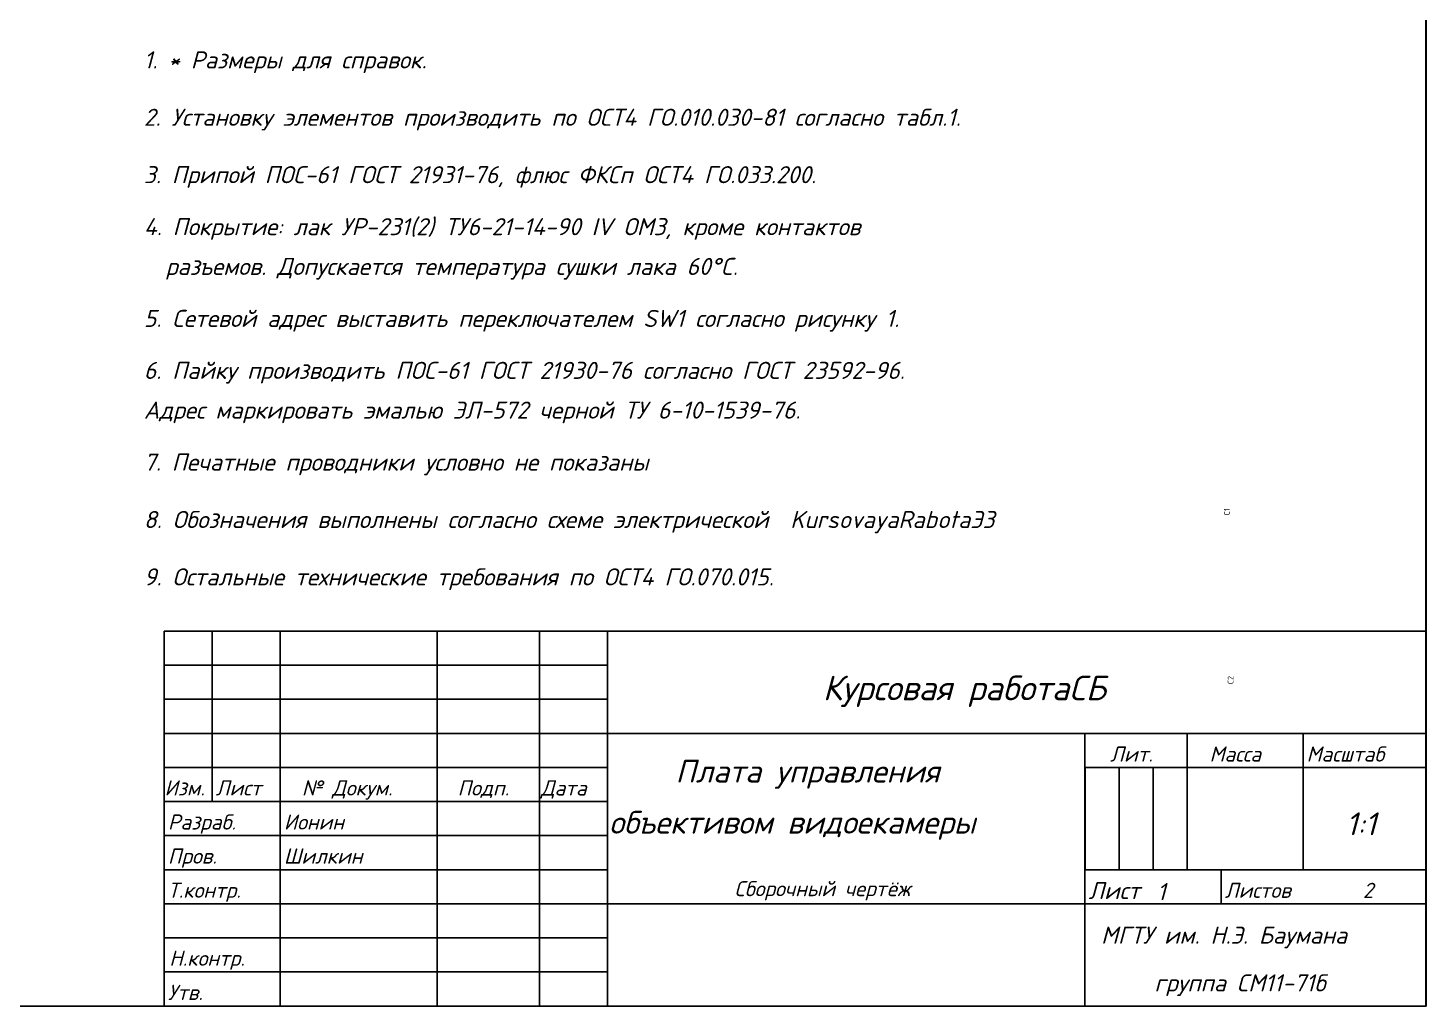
# Model space of a CAD drawing. Header units: inches. Extents: x 5 to 415, y -593 to 71.
# Drawn here: x 210 to 415, y -292 to -148.5 of the extents above; entities that cross this region are included whole.
import ezdxf

# ---------------------------------------------------------------- set-up
doc = ezdxf.new("R2010")
doc.units = ezdxf.units.IN
doc.header["$MEASUREMENT"] = 0
doc.styles.add('ISOCPEUR0', font='isocpeur.ttf', dxfattribs={"height": 3.704167})
doc.styles.add('ISOCPEUR1', font='isocpeui.ttf', dxfattribs={"height": 4.7625})

msp = doc.modelspace()

# ---------------------------------------------------------------- linework, layer by layer
at = {"color": 18, "true_color": 0x000000}
for p, q in [((415, -5), (415, -292)), ((415.02, -292), (415.02, -5)), ((237, -237), (230, -237)), ((230, -237), (230, -262)), ((237, -262), (237, -237)), ((247, -237), (237, -237)), ((237, -237), (237, -262)), ((270, -237), (247, -237)), ((247, -237), (247, -262)), ((247, -262), (247, -237)), ((270, -262), (270, -237)), ((285, -237), (270, -237)), ((270, -237), (270, -292)), ((295, -237), (285, -237)), ((285, -237), (285, -292)), ((285, -292), (285, -237)), ((295, -292), (295, -237)), ((415, -237), (295, -237)), ((295, -237), (295, -252)), ((415, -252), (415, -237)), ((295, -242), (230, -242)), ((230, -242), (230, -247)), ((295, -247), (295, -242)), ((295, -247), (230, -247)), ((230, -247), (230, -252)), ((230, -247), (295, -247)), ((295, -252), (295, -247)), ((230, -252), (295, -252)), ((365, -252), (295, -252)), ((295, -252), (295, -277)), ((295, -252), (415, -252)), ((365, -277), (365, -252)), ((380, -252), (365, -252)), ((365, -252), (365, -257)), ((380, -257), (380, -252)), ((397, -252), (380, -252)), ((380, -252), (380, -257)), ((397, -257), (397, -252)), ((415, -252), (397, -252)), ((397, -252), (397, -257)), ((415, -257), (415, -252)), ((295, -257), (230, -257)), ((230, -257), (230, -262)), ((295, -262), (295, -257)), ((365, -257), (380, -257)), ((370, -257), (365.02, -257)), ((365.02, -257), (365.02, -272)), ((370, -272), (370, -257)), ((375, -257), (370, -257)), ((370, -257), (370, -272)), ((375, -272), (375, -257)), ((380, -257), (375, -257)), ((375, -257), (375, -272)), ((380, -257), (397, -257)), ((380, -272), (380, -257)), ((397, -257), (380, -257)), ((380, -257), (380, -272)), ((397, -257), (415, -257)), ((397, -272), (397, -257)), ((230, -262), (237, -262)), ((230, -262), (295, -262)), ((247, -262), (230, -262)), ((230, -262), (230, -292)), ((237, -262), (247, -262)), ((247, -262), (270, -262)), ((247, -292), (247, -262)), ((295, -267), (230, -267)), ((230, -267), (230, -272)), ((295, -272), (295, -267)), ((295, -272), (230, -272)), ((230, -272), (230, -277)), ((230, -272), (295, -272)), ((295, -277), (295, -272)), ((385, -272), (365, -272)), ((365, -272), (365, -277)), ((365.02, -272), (370, -272)), ((370, -272), (375, -272)), ((375, -272), (380, -272)), ((380, -272), (397, -272)), ((415, -272), (385, -272)), ((385, -272), (385, -277)), ((385, -277), (385, -272)), ((415, -277), (415, -272)), ((295, -277), (230, -277)), ((230, -277), (230, -282)), ((230, -277), (295, -277)), ((295, -282), (295, -277)), ((295, -277), (365, -277)), ((365, -277), (295, -277)), ((295, -277), (295, -292)), ((365, -292), (365, -277)), ((415, -277), (365, -277)), ((365, -277), (365, -292)), ((365, -277), (385, -277)), ((385, -277), (415, -277)), ((415, -292), (415, -277)), ((295, -282), (230, -282)), ((230, -282), (230, -287)), ((230, -282), (295, -282)), ((295, -287), (295, -282)), ((295, -287), (230, -287)), ((230, -287), (230, -292)), ((230, -287), (295, -287)), ((295, -292), (295, -287)), ((415, -292), (5, -292)), ((20, -292), (415.02, -292)), ((230, -292), (295, -292)), ((230, -292), (247, -292)), ((270, -292), (285, -292)), ((285, -292), (295, -292)), ((295, -292), (365, -292)), ((365, -292), (415, -292))]:
    msp.add_line(p, q, dxfattribs=at)
at = {"color": 7, "true_color": 0xffffff}
for p, q in [((415.02, -292), (415.02, -5)), ((237, -237), (230, -237)), ((230, -237), (230, -262)), ((237, -262), (237, -237)), ((247, -237), (237, -237)), ((237, -237), (237, -262)), ((270, -237), (247, -237)), ((247, -237), (247, -262)), ((247, -262), (247, -237)), ((270, -262), (270, -237)), ((285, -237), (270, -237)), ((270, -237), (270, -292)), ((295, -237), (285, -237)), ((285, -237), (285, -292)), ((285, -292), (285, -237)), ((295, -292), (295, -237)), ((415, -237), (295, -237)), ((295, -237), (295, -252)), ((415, -252), (415, -237)), ((295, -242), (230, -242)), ((230, -242), (230, -247)), ((295, -247), (295, -242)), ((295, -247), (230, -247)), ((230, -247), (230, -252)), ((230, -247), (295, -247)), ((295, -252), (295, -247)), ((230, -252), (295, -252)), ((365, -252), (295, -252)), ((295, -252), (295, -277)), ((295, -252), (415, -252)), ((365, -277), (365, -252)), ((380, -252), (365, -252)), ((365, -252), (365, -257)), ((380, -257), (380, -252)), ((397, -252), (380, -252)), ((380, -252), (380, -257)), ((397, -257), (397, -252)), ((415, -252), (397, -252)), ((397, -252), (397, -257)), ((415, -257), (415, -252)), ((295, -257), (230, -257)), ((230, -257), (230, -262)), ((295, -262), (295, -257)), ((365, -257), (380, -257)), ((370, -257), (365.02, -257)), ((365.02, -257), (365.02, -272)), ((370, -272), (370, -257)), ((375, -257), (370, -257)), ((370, -257), (370, -272)), ((375, -272), (375, -257)), ((380, -257), (375, -257)), ((375, -257), (375, -272)), ((380, -257), (397, -257)), ((380, -272), (380, -257)), ((397, -257), (380, -257)), ((380, -257), (380, -272)), ((397, -257), (415, -257)), ((397, -272), (397, -257)), ((230, -262), (237, -262)), ((230, -262), (295, -262)), ((247, -262), (230, -262)), ((230, -262), (230, -292)), ((237, -262), (247, -262)), ((247, -262), (270, -262)), ((247, -292), (247, -262)), ((295, -267), (230, -267)), ((230, -267), (230, -272)), ((295, -272), (295, -267)), ((295, -272), (230, -272)), ((230, -272), (230, -277)), ((230, -272), (295, -272)), ((295, -277), (295, -272)), ((385, -272), (365, -272)), ((365, -272), (365, -277)), ((365.02, -272), (370, -272)), ((370, -272), (375, -272)), ((375, -272), (380, -272)), ((380, -272), (397, -272)), ((415, -272), (385, -272)), ((385, -272), (385, -277)), ((385, -277), (385, -272)), ((415, -277), (415, -272)), ((295, -277), (230, -277)), ((230, -277), (230, -282)), ((230, -277), (295, -277)), ((295, -282), (295, -277)), ((295, -277), (365, -277)), ((365, -277), (295, -277)), ((295, -277), (295, -292)), ((365, -292), (365, -277)), ((415, -277), (365, -277)), ((365, -277), (365, -292)), ((365, -277), (385, -277)), ((385, -277), (415, -277)), ((415, -292), (415, -277)), ((295, -282), (230, -282)), ((230, -282), (230, -287)), ((230, -282), (295, -282)), ((295, -287), (295, -282)), ((295, -287), (230, -287)), ((230, -287), (230, -292)), ((230, -287), (295, -287)), ((295, -292), (295, -287)), ((20, -292), (415.02, -292)), ((230, -292), (295, -292)), ((230, -292), (247, -292)), ((270, -292), (285, -292)), ((285, -292), (295, -292)), ((295, -292), (365, -292)), ((365, -292), (415, -292))]:
    msp.add_line(p, q, dxfattribs=at)

# ---------------------------------------------------------------- texts
at = {"color": 18, "true_color": 0x000000, "style": 'ISOCPEUR1'}
for s, height, p in [('1. * Размеры для справок.', 2.5066, (227, -154.44)), ('2. Установку элементов производить по ОСТ4 ГО.010.030-81 согласно табл.1.', 2.5066, (227, -162.86)), ('3. Припой ПОС-61 ГОСТ 21931-76, флюс ФКСп ОСТ4 ГО.033.200.', 2.5066, (227, -171.28)), ('4. Покрытие: лак УP-231(2) ТУ6-21-14-90 IV ОМЗ, кроме контактов', 2.5066, (227, -178.91)), ('  разъемов. Допускается температура сушки лака 60°C.', 2.5066, (227, -184.74)), ('5. Сетевой адрес выставить переключателем SW1 согласно рисунку 1.', 2.5066, (227, -192.37)), ('6. Пайку производить ПОС-61 ГОСТ 21930-76 согласно ГОСТ 23592-96.', 2.5066, (227, -199.99)), ('Адрес маркировать эмалью ЭЛ-572 черной ТУ 6-10-1539-76.', 2.5066, (227, -205.82)), ('7. Печатные проводники условно не показаны', 2.5066, (227, -213.45)), ('8. Обозначения выполнены согласно схеме электрической  KursovayaRabotaЭ3', 2.5066, (227, -221.87)), ('9. Остальные технические требования по ОСТ4 ГО.070.015.', 2.5066, (227, -230.29)), ('Курсовая работаСБ', 3.6206, (326.56, -247.14)), ('Лит.', 2.228, (368.69, -256.14)), ('Масса', 2.228, (383.27, -256.14)), ('Масштаб', 2.228, (397.5, -256.14)), ('Плата управления ', 3.3421, (304.96, -259.21)), ('Изм.', 2.228, (230.03, -261.11)), ('Лист', 2.228, (237.53, -261.11)), ('№ Докум.', 2.228, (250.17, -261.11)), ('Подп.', 2.228, (273.01, -261.11)), ('Дата', 2.228, (285.22, -261.11)), ('Разраб.', 2.228, (230.53, -266.11)), ('Ионин', 2.228, (247.53, -266.11)), ('объективом видоекамеры', 3.3421, (295.24, -266.71)), ('1:1', 3.342, (403.27, -266.93)), ('Пров.', 2.228, (230.53, -271.11)), ('Шилкин', 2.228, (247.53, -271.11)), ('Т.контр.', 2.228, (230.53, -276.11)), ('Сборочный чертёж ', 2.2281, (313.61, -275.89)), ('Лист', 2.507, (365.53, -276.31)), ('1', 2.51, (375.58, -276.47)), ('Листов', 2.228, (385.5, -276.13)), ('2', 2.23, (405.76, -276.14)), ('МГТУ им. Н.Э. Баумана', 2.5066, (367.37, -282.85)), ('Н.контр.', 2.228, (230.73, -286.09)), ('Утв.', 2.228, (230.53, -291.11)), ('группа СМ11-71б', 2.5066, (375.2, -289.85))]:
    msp.add_text(s, height=height, dxfattribs=at).set_placement(p)
at = {"color": 18, "true_color": 0x000000, "style": 'ISOCPEUR0'}
for s, p in [('C1', (386.23, -220)), ('C2', (386.78, -244.78))]:
    msp.add_text(s, height=0.842, rotation=90, dxfattribs=at).set_placement(p)

doc.saveas('drawing.dxf')
